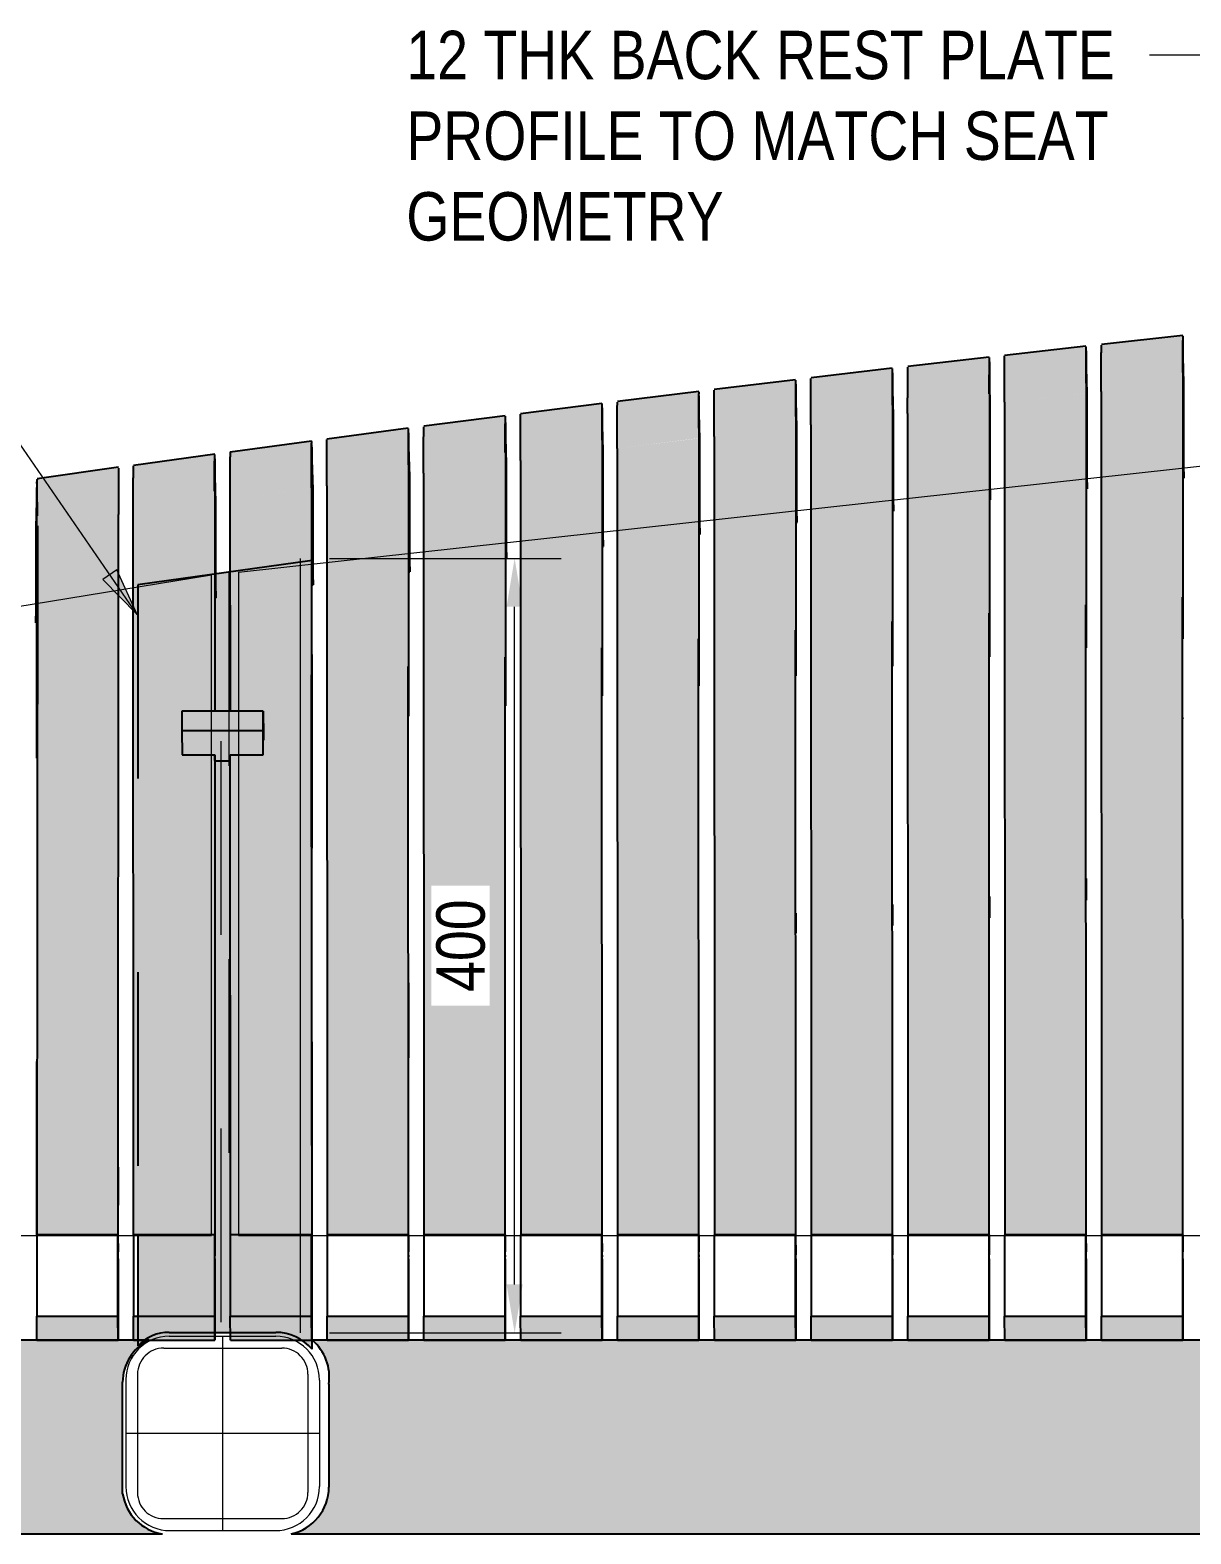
# Model space of a CAD drawing. Header units: metres. Extents: x 313 to 328, y 3 to 1212.
# Drawn here: x 322.411 to 323.011, y 22.2 to 22.976 of the extents above; entities that cross this region are included whole.
import ezdxf

# ---------------------------------------------------------------- set-up
doc = ezdxf.new("R2010")
doc.units = ezdxf.units.M
doc.linetypes.add('JacobsCenter', pattern=[0.015, 0.009, -0.0015, 0.003, -0.0015])
doc.linetypes.add('JacobsDash', pattern=[0.0045, 0.003, -0.0015])
doc.layers.get('Defpoints').update_dxf_attribs({"color": 41})
for name, color, linetype, lineweight in [('A-ANNO-DIMS', 7, 'Continuous', 9), ('A-DETL', 7, 'Continuous', 13), ('A-DETL-GENF', 7, 'Continuous', 9), ('A-GENM', 7, 'Continuous', 35), ('G-ANNO-TEXT', 7, 'Continuous', 9)]:
    doc.layers.add(name, color=color, linetype=linetype, lineweight=lineweight)
doc.styles.add('Arial Narrow_1', font='ARIALN.TTF', dxfattribs={"height": 0.025})
doc.dimstyles.new('Dimension_Standard_O__mm_', dxfattribs={"dimscale": 0.3048, "dimtxt": 0.025586, "dimasz": 0.082021, "dimexe": 0.07874, "dimexo": 0.049213, "dimgap": 0.049213, "dimtad": 1, "dimdec": 0, "dimlfac": 1000, "dimzin": 0, "dimdsep": 46, "dimtxsty": 'Arial Narrow_1', "dimsah": 1, "dimcen": 0.09, "dimaunit": 1, "dimadec": 4, "dimazin": 0, "dimtfac": 1, "dimtdec": 4, "dimtix": 1, "dimtmove": 0, "dimatfit": 3, "dimfxl": 1, "dimtvp": 1, "dimtfill": 1, "dimtolj": 1, "dimtzin": 0, "dimlwd": 18, "dimlwe": 18, "dimarcsym": 2})

# ---------------------------------------------------------------- blocks, each defined once
blk = doc.blocks.new('BR08_SEATING_NORTH 3 - BR08_SEATING_NORTH 3-5676583-DRG-2873241 - ELEVATION SEATING SUPPORT ARRANGEMENT')
at = {"layer": 'A-GENM', "lineweight": 25, "true_color": 0xebe8e4}
for points in [[(314.43714, 22.78397), (314.47914, 22.78868), (314.47918, 22.8131), (314.43723, 22.80839), (314.43719, 22.80631), (314.43714, 22.78595)], [(314.4793, 22.34152), (314.47922, 22.81299), (314.47919, 22.81144), (314.47914, 22.7939), (314.4792, 22.6216), (314.4793, 22.34516)], [(314.48714, 22.78957), (314.52914, 22.79416), (314.52918, 22.81859), (314.48723, 22.81399), (314.48719, 22.8118), (314.48714, 22.79106)], [(314.5293, 22.34152), (314.52922, 22.8184), (314.5292, 22.81692), (314.52915, 22.79698), (314.52918, 22.69271), (314.5293, 22.34516)], [(314.52976, 22.74482), (314.5297, 22.79698), (314.52934, 22.81421), (314.52939, 22.76222)], [(314.38713, 22.77822), (314.42913, 22.78305), (314.42917, 22.80747), (314.38723, 22.80264), (314.38718, 22.80069), (314.38713, 22.78041)], [(314.4293, 22.34152), (314.42922, 22.80737), (314.42919, 22.80581), (314.42913, 22.78816), (314.42919, 22.6232), (314.4293, 22.34359)], [(314.47978, 22.73928), (314.47978, 22.78853), (314.47934, 22.80871), (314.47934, 22.75949)], [(314.33712, 22.77234), (314.37913, 22.77728), (314.37916, 22.8017), (314.33722, 22.79675), (314.33718, 22.79492), (314.33712, 22.77667), (314.33712, 22.77457)], [(314.3793, 22.34152), (314.3792, 22.8013), (314.37913, 22.78997), (314.37914, 22.74327), (314.3793, 22.34358)], [(314.37981, 22.72778), (314.37981, 22.77703), (314.37934, 22.79698), (314.37934, 22.74809)], [(314.42979, 22.7336), (314.42979, 22.78285), (314.42934, 22.80307), (314.42934, 22.75386)], [(314.23711, 22.76015), (314.27911, 22.76543), (314.27915, 22.78974), (314.23721, 22.78455), (314.23717, 22.78291), (314.23711, 22.76543), (314.23711, 22.76222)], [(314.28712, 22.76631), (314.32912, 22.77138), (314.32916, 22.79579), (314.28722, 22.79072), (314.28717, 22.78902), (314.28712, 22.77159), (314.28712, 22.76858)], [(314.3293, 22.34152), (314.3292, 22.79539), (314.32913, 22.78536), (314.32913, 22.73723), (314.3293, 22.34358)], [(314.32982, 22.72181), (314.32982, 22.77106), (314.32934, 22.79137), (314.32934, 22.74217)], [(314.52929, 22.35109), (314.52914, 22.79416), (314.48714, 22.78957), (314.48729, 22.35399), (314.52922, 22.35399), (314.52928, 22.35109)], [(314.1871, 22.75384), (314.2291, 22.75914), (314.22914, 22.78354), (314.18721, 22.77824), (314.18716, 22.7766), (314.1871, 22.75912), (314.1871, 22.75384)], [(314.2293, 22.34152), (314.22921, 22.7835), (314.22916, 22.7819), (314.2291, 22.76378), (314.22916, 22.62899), (314.2293, 22.34356)], [(314.27984, 22.71569), (314.27984, 22.76494), (314.27934, 22.78531), (314.27934, 22.73612), (314.27984, 22.71572)], [(314.42929, 22.35113), (314.42913, 22.78305), (314.38713, 22.77822), (314.38729, 22.35399), (314.42922, 22.35399), (314.42928, 22.35113)], [(314.47929, 22.35111), (314.47914, 22.78867), (314.43714, 22.78397), (314.43729, 22.35399), (314.47922, 22.35399), (314.47928, 22.35111)], [(314.47914, 22.78867), (314.47908, 22.78867), (314.47913, 22.78867)], [(314.13709, 22.74739), (314.17909, 22.75281), (314.17914, 22.77721), (314.1372, 22.77179), (314.13715, 22.77015), (314.13709, 22.75267), (314.13709, 22.74739)], [(314.1793, 22.34152), (314.1792, 22.77718), (314.17916, 22.77556), (314.17909, 22.75733), (314.17916, 22.62366), (314.1793, 22.34355)], [(314.22986, 22.70943), (314.22977, 22.76222), (314.22933, 22.7791), (314.22933, 22.72992)], [(314.37929, 22.35115), (314.37913, 22.77728), (314.33712, 22.77234), (314.33729, 22.35399), (314.37922, 22.35399), (314.37928, 22.35115)], [(314.37913, 22.77728), (314.37906, 22.77728), (314.37911, 22.77728)], [(314.08707, 22.74081), (314.12908, 22.74634), (314.12917, 22.77034), (314.12912, 22.77073), (314.08719, 22.76519), (314.08714, 22.76356), (314.08707, 22.74608), (314.08707, 22.74081)], [(314.17988, 22.70303), (314.17977, 22.75617), (314.17933, 22.77275), (314.17933, 22.72358)], [(314.32929, 22.35118), (314.32912, 22.77138), (314.28712, 22.76631), (314.28729, 22.354), (314.32922, 22.35399), (314.32928, 22.35118)], [(314.037, 22.73409), (314.07901, 22.73974), (314.07909, 22.76249), (314.07909, 22.76412), (314.03716, 22.75846), (314.03709, 22.75683), (314.03701, 22.74385), (314.037, 22.73913)], [(314.0793, 22.34152), (314.07919, 22.76355), (314.07912, 22.76373), (314.07904, 22.75683), (314.07901, 22.73409), (314.0793, 22.34353)], [(314.08008, 22.68976), (314.08007, 22.73901), (314.07933, 22.75963), (314.07933, 22.7105), (314.07997, 22.69271)], [(314.12992, 22.69647), (314.1298, 22.74976), (314.12933, 22.76222), (314.12933, 22.7171), (314.12967, 22.70525)], [(314.22929, 22.35122), (314.2291, 22.75914), (314.1871, 22.75384), (314.18729, 22.354), (314.22922, 22.354), (314.22928, 22.35122)], [(314.27929, 22.3512), (314.27911, 22.76533), (314.23711, 22.76015), (314.23729, 22.354), (314.27922, 22.354), (314.27928, 22.3512)], [(314.52933, 22.74478), (314.52976, 22.74482), (314.52933, 22.76053)], [(313.93756, 22.72012), (313.97955, 22.72607), (313.97946, 22.75046), (313.93746, 22.74453), (313.9375, 22.74289), (313.93756, 22.7254), (313.93756, 22.72263)], [(313.98712, 22.72721), (314.02912, 22.73299), (314.02916, 22.75736), (313.98722, 22.75158), (313.98717, 22.74995), (313.98712, 22.73249), (313.98712, 22.72747)], [(314.02932, 22.62446), (314.02932, 22.62446), (314.02922, 22.75736), (314.02917, 22.75539), (314.02912, 22.73715), (314.0292, 22.62446), (314.02931, 22.62446)], [(314.02981, 22.68293), (314.02977, 22.73409), (314.02933, 22.75286), (314.02933, 22.70368), (314.02959, 22.69271)], [(314.17929, 22.35125), (314.17909, 22.75281), (314.13709, 22.74739), (314.13729, 22.354), (314.17922, 22.354), (314.17928, 22.35125)], [(314.47933, 22.73923), (314.47978, 22.73928), (314.47933, 22.75492)], [(313.93729, 22.354), (313.93748, 22.74413), (313.93742, 22.74333), (313.93733, 22.73601), (313.93729, 22.354)], [(314.12929, 22.35128), (314.12908, 22.74634), (314.08707, 22.74081), (314.08729, 22.354), (314.12922, 22.354), (314.12928, 22.35128)], [(314.37933, 22.72772), (314.37981, 22.72778), (314.37933, 22.74327)], [(314.42933, 22.73355), (314.42979, 22.7336), (314.42933, 22.74916)], [(313.9368, 22.67014), (313.93733, 22.69271), (313.93732, 22.73963), (313.93681, 22.71891), (313.9368, 22.67055)], [(314.07929, 22.35131), (314.07899, 22.73973), (314.037, 22.73409), (314.03708, 22.62446), (314.05422, 22.62446), (314.05429, 22.6019), (314.0371, 22.60189), (314.03729, 22.354), (314.07922, 22.354), (314.07928, 22.35131)], [(314.27933, 22.71563), (314.27984, 22.71569), (314.27933, 22.73626), (314.27933, 22.73105)], [(314.32933, 22.72175), (314.32982, 22.72181), (314.32933, 22.74232), (314.32933, 22.73723)], [(314.02929, 22.35134), (314.02918, 22.60189), (314.01229, 22.60189), (314.01222, 22.62446), (314.02917, 22.62446), (314.02912, 22.73299), (313.98712, 22.72721), (313.98729, 22.354), (314.02922, 22.354), (314.02928, 22.35134)], [(314.02913, 22.70381), (314.02913, 22.70381), (314.02912, 22.72747)], [(314.22933, 22.70936), (314.22986, 22.70943), (314.22933, 22.73005), (314.22933, 22.72473)], [(313.97928, 22.35137), (313.97929, 22.35137), (313.97949, 22.72606), (313.93756, 22.72012), (313.93729, 22.354), (313.97922, 22.354), (313.97923, 22.35137)], [(313.93756, 22.72012), (313.93756, 22.72012), (313.93756, 22.72013)], [(314.17933, 22.70295), (314.17988, 22.70303), (314.17933, 22.72371), (314.17933, 22.70303)], [(314.07903, 22.71056), (314.07903, 22.71056), (314.07902, 22.71623)], [(314.12933, 22.6964), (314.12992, 22.69647), (314.12933, 22.71723), (314.12933, 22.71167)], [(313.9368, 22.67014), (313.93733, 22.67022), (313.93732, 22.69075), (313.93681, 22.67055)], [(314.0293, 22.34152), (314.02919, 22.60167), (314.02918, 22.59992), (314.0293, 22.34502)], [(313.97929, 22.34152), (313.9793, 22.34152), (313.97929, 22.34166)], [(314.07929, 22.34152), (314.0793, 22.34152), (314.07929, 22.34166)], [(314.12929, 22.34152), (314.1293, 22.34152), (314.12929, 22.34166)], [(314.17929, 22.34152), (314.1793, 22.34152), (314.17929, 22.34166)], [(314.47929, 22.34152), (314.4793, 22.34152), (314.47929, 22.34152)], [(313.97929, 22.29959), (313.97922, 22.31193), (313.93722, 22.31193), (313.93729, 22.29959), (313.97922, 22.29959)], [(314.02929, 22.29959), (314.02922, 22.31193), (313.98722, 22.31193), (313.98729, 22.29959), (314.02922, 22.29959)], [(314.07929, 22.29959), (314.07922, 22.31193), (314.03722, 22.31193), (314.03729, 22.29959), (314.07922, 22.29959)], [(314.12922, 22.29959), (314.12929, 22.29959), (314.12922, 22.31193), (314.08722, 22.31193), (314.08729, 22.29959)], [(314.17922, 22.29959), (314.17929, 22.29959), (314.17922, 22.31193), (314.13722, 22.31193), (314.13729, 22.29959)], [(314.22929, 22.29959), (314.22922, 22.31193), (314.18722, 22.31193), (314.18729, 22.29959), (314.22922, 22.29959)], [(314.27929, 22.29959), (314.27922, 22.31192), (314.23722, 22.31192), (314.23729, 22.29959), (314.27922, 22.29959)], [(314.32922, 22.29959), (314.32929, 22.29959), (314.32922, 22.31192), (314.28722, 22.31192), (314.28729, 22.29959)], [(314.37929, 22.29959), (314.37922, 22.31192), (314.33722, 22.31192), (314.33729, 22.29959), (314.37922, 22.29959)], [(314.42922, 22.29959), (314.42929, 22.29959), (314.42922, 22.31192), (314.38722, 22.31192), (314.38729, 22.29959)], [(314.47922, 22.29959), (314.47929, 22.29959), (314.47922, 22.31192), (314.43722, 22.31192), (314.43729, 22.29959)], [(314.52929, 22.29959), (314.52922, 22.31192), (314.48722, 22.31192), (314.48729, 22.29959), (314.52922, 22.29959)]]:
    blk.add_hatch(color=254, dxfattribs=at).paths.add_polyline_path(points)
h = blk.add_hatch(color=254, dxfattribs=at)
h.paths.add_polyline_path([(314.2793, 22.34152), (314.27919, 22.78934), (314.27912, 22.77931), (314.27912, 22.73105), (314.2793, 22.34357)])
h.paths.add_polyline_path([(314.27926, 22.69271), (314.27926, 22.69271), (314.27926, 22.71418)])
h = blk.add_hatch(color=254, dxfattribs=at)
h.paths.add_polyline_path([(314.1293, 22.34152), (314.12919, 22.77072), (314.12914, 22.76909), (314.12908, 22.75162), (314.12913, 22.64757), (314.1293, 22.34354)])
h.paths.add_polyline_path([(314.1293, 22.34516), (314.1293, 22.34516), (314.1293, 22.3464)])
h = blk.add_hatch(color=254, dxfattribs=at)
h.paths.add_polyline_path([(314.02914, 22.68284), (314.02914, 22.68284), (314.02914, 22.69271)])
h.paths.add_polyline_path([(314.02933, 22.68286), (314.02981, 22.68293), (314.02933, 22.70384), (314.02933, 22.69271)])
h = blk.add_hatch(color=254, dxfattribs=at)
h.paths.add_polyline_path([(314.07904, 22.68962), (314.07904, 22.68962), (314.07904, 22.69228)])
h.paths.add_polyline_path([(314.07933, 22.68966), (314.08008, 22.68976), (314.07933, 22.7106), (314.07933, 22.69271)])
at = {"layer": 'A-GENM', "lineweight": 25, "true_color": 0xf3f3f3}
blk.add_hatch(color=7, dxfattribs=at).paths.add_polyline_path([(314.02932, 22.59875), (314.0371, 22.59875), (314.0371, 22.60189), (314.05429, 22.6019), (314.05422, 22.61444), (314.01222, 22.61444), (314.0123, 22.60189), (314.02918, 22.60189), (314.02932, 22.59875)])
at = {"layer": 'A-GENM', "color": 254, "lineweight": 25, "true_color": 0xd4d4d4}
for p, q in [((314.43721, 22.80839), (314.47922, 22.8131)), ((314.47925, 22.81255), (314.47934, 22.80871)), ((314.48722, 22.81399), (314.52922, 22.81859)), ((314.52926, 22.81804), (314.52934, 22.81421)), ((314.52934, 22.81421), (314.52933, 22.76514)), ((314.52934, 22.81421), (314.52933, 22.66175)), ((314.52976, 22.79407), (314.52934, 22.81421)), ((314.38721, 22.80264), (314.42921, 22.80748)), ((314.42925, 22.80692), (314.42934, 22.80307)), ((314.47934, 22.80871), (314.47933, 22.75964)), ((314.47934, 22.80871), (314.47933, 22.65715)), ((314.47978, 22.78853), (314.47934, 22.80871)), ((314.33721, 22.79675), (314.37921, 22.80171)), ((314.37929, 22.79923), (314.37934, 22.79729)), ((314.37934, 22.7973), (314.37933, 22.74823)), ((314.37934, 22.7973), (314.37933, 22.64761)), ((314.37981, 22.77703), (314.37934, 22.7973)), ((314.42934, 22.80308), (314.42933, 22.75401)), ((314.42934, 22.80308), (314.42933, 22.65243)), ((314.42979, 22.78285), (314.42934, 22.80308)), ((314.2372, 22.78455), (314.2792, 22.78974)), ((314.2872, 22.79072), (314.3292, 22.7958)), ((314.32929, 22.79332), (314.32934, 22.79137)), ((314.32934, 22.79137), (314.32932, 22.64267)), ((314.32934, 22.79137), (314.32933, 22.74232)), ((314.32982, 22.77106), (314.32934, 22.79137)), ((314.48714, 22.78957), (314.48729, 22.35399)), ((314.52976, 22.74482), (314.52976, 22.79407)), ((314.18719, 22.77824), (314.22919, 22.78355)), ((314.27929, 22.78726), (314.27934, 22.78531)), ((314.27934, 22.78531), (314.27932, 22.63761)), ((314.27934, 22.78531), (314.27933, 22.73626)), ((314.27984, 22.76494), (314.27934, 22.78531)), ((314.42979, 22.7336), (314.42979, 22.78285)), ((314.43714, 22.78397), (314.43729, 22.35399)), ((314.47978, 22.73928), (314.47978, 22.78853)), ((314.13718, 22.77179), (314.17919, 22.77722)), ((314.17928, 22.77472), (314.17933, 22.77275)), ((314.22929, 22.78106), (314.22933, 22.7791)), ((314.22933, 22.7791), (314.22932, 22.63245)), ((314.22986, 22.75868), (314.22933, 22.7791)), ((314.22933, 22.7791), (314.22933, 22.73005)), ((314.37981, 22.72778), (314.37981, 22.77703)), ((314.38713, 22.77822), (314.38729, 22.35399)), ((314.08717, 22.76519), (314.12918, 22.77074)), ((314.12928, 22.76823), (314.12933, 22.76626)), ((314.12933, 22.76627), (314.12932, 22.6218)), ((314.12991, 22.74573), (314.12933, 22.76627)), ((314.12933, 22.76627), (314.12933, 22.71723)), ((314.17933, 22.77276), (314.17932, 22.62718)), ((314.17988, 22.75228), (314.17933, 22.77276)), ((314.17933, 22.77276), (314.17933, 22.72371)), ((314.28712, 22.76631), (314.28729, 22.354)), ((314.32982, 22.72181), (314.32982, 22.77106)), ((314.33712, 22.77234), (314.33729, 22.35399)), ((314.03713, 22.75846), (314.07914, 22.76412)), ((314.07924, 22.76222), (314.07933, 22.75963)), ((314.07932, 22.61631), (314.07933, 22.75964)), ((314.08007, 22.73901), (314.07933, 22.75964)), ((314.07933, 22.75964), (314.07933, 22.7106)), ((314.22986, 22.70943), (314.22986, 22.75868)), ((314.23711, 22.76015), (314.23729, 22.354)), ((314.27984, 22.73715), (314.27984, 22.76494)), ((314.47933, 22.75964), (314.47978, 22.73928)), ((314.52933, 22.76514), (314.52976, 22.74482)), ((313.97944, 22.75046), (313.93744, 22.74453)), ((313.9872, 22.75158), (314.0292, 22.75737)), ((314.02929, 22.75484), (314.02933, 22.75286)), ((314.02933, 22.75286), (314.02932, 22.62446)), ((314.02981, 22.73218), (314.02933, 22.75286)), ((314.02933, 22.75286), (314.02933, 22.70384)), ((314.17988, 22.70303), (314.17988, 22.75228)), ((314.1871, 22.75384), (314.18729, 22.354)), ((314.42933, 22.75401), (314.42979, 22.7336)), ((313.93738, 22.74197), (313.93743, 22.74396)), ((314.12992, 22.69647), (314.12991, 22.74573)), ((314.13709, 22.74739), (314.13729, 22.354)), ((314.37933, 22.74823), (314.37981, 22.72778)), ((314.52933, 22.74478), (314.52976, 22.74482)), ((313.93733, 22.74002), (313.93681, 22.71939)), ((313.93733, 22.691), (313.93733, 22.74002)), ((313.93733, 22.69271), (313.93733, 22.74002)), ((314.08008, 22.68976), (314.08007, 22.73901)), ((314.08707, 22.74081), (314.08729, 22.354)), ((314.27933, 22.73626), (314.27984, 22.71569)), ((314.27984, 22.71569), (314.27984, 22.73715)), ((314.32933, 22.74232), (314.32982, 22.72181)), ((314.47933, 22.73923), (314.47978, 22.73928)), ((313.98729, 22.354), (313.98712, 22.72722)), ((314.02981, 22.68293), (314.02981, 22.73218)), ((314.037, 22.73409), (314.03708, 22.62446)), ((314.22933, 22.73005), (314.22986, 22.70943)), ((314.37933, 22.72772), (314.37981, 22.72778)), ((314.42933, 22.73355), (314.42979, 22.7336)), ((313.93681, 22.71939), (313.9368, 22.67014)), ((313.93756, 22.72012), (313.93742, 22.53573)), ((313.97929, 22.35137), (313.97955, 22.72607)), ((314.17933, 22.72371), (314.17988, 22.70303)), ((314.32933, 22.72175), (314.32982, 22.72181)), ((314.12933, 22.71723), (314.12992, 22.69647)), ((314.27933, 22.71563), (314.27984, 22.71569)), ((314.02933, 22.70384), (314.02981, 22.68293)), ((314.07933, 22.7106), (314.08008, 22.68976)), ((314.22933, 22.70936), (314.22986, 22.70943)), ((314.12933, 22.6964), (314.12992, 22.69647)), ((314.17933, 22.70295), (314.17988, 22.70303)), ((313.9368, 22.67014), (313.93733, 22.691)), ((313.93732, 22.60025), (313.93733, 22.691)), ((313.93754, 22.69103), (313.93739, 22.69101)), ((314.07933, 22.68966), (314.0795, 22.68968)), ((314.0795, 22.68968), (314.08008, 22.68976)), ((314.02933, 22.68286), (314.02981, 22.68293)), ((314.52929, 22.3511), (314.52918, 22.68339)), ((314.42929, 22.35114), (314.42917, 22.67507)), ((314.47929, 22.35112), (314.47918, 22.67929)), ((313.9368, 22.67014), (313.93733, 22.67022)), ((314.32929, 22.35118), (314.32916, 22.66633)), ((314.37929, 22.35116), (314.37917, 22.67075)), ((314.22929, 22.35123), (314.22915, 22.65716)), ((314.27929, 22.3512), (314.27915, 22.6618)), ((314.17929, 22.35125), (314.17914, 22.65242)), ((314.07908, 22.64326), (314.0792, 22.46521)), ((314.12929, 22.35128), (314.12913, 22.64757)), ((314.05422, 22.62446), (314.0543, 22.6118)), ((314.52932, 22.62102), (314.52932, 22.62066)), ((314.01222, 22.61444), (314.01229, 22.60189)), ((314.05429, 22.6019), (314.05422, 22.61444)), ((314.0543, 22.6118), (314.0543, 22.60954)), ((314.01229, 22.60189), (314.02918, 22.60189)), ((314.02918, 22.60189), (314.02929, 22.35135)), ((314.02932, 22.59896), (314.02918, 22.60189)), ((314.02932, 22.59875), (314.03306, 22.59875)), ((314.03306, 22.59875), (314.0371, 22.59875)), ((314.0371, 22.60189), (314.05429, 22.6019)), ((314.03728, 22.354), (314.0371, 22.60189)), ((313.93742, 22.53572), (313.93729, 22.354)), ((314.47932, 22.53803), (314.47932, 22.52688)), ((314.42932, 22.52876), (314.42932, 22.51772)), ((314.32932, 22.52018), (314.32932, 22.50981)), ((314.37932, 22.52453), (314.37932, 22.51382)), ((314.07931, 22.44323), (314.07931, 22.48418)), ((314.12931, 22.48418), (314.12931, 22.44548)), ((314.07922, 22.44874), (314.07929, 22.35132)), ((313.9373, 22.354), (313.93731, 22.44354)), ((313.97931, 22.38901), (313.97931, 22.36932)), ((313.97922, 22.354), (313.97927, 22.34516)), ((313.9793, 22.34152), (313.97929, 22.35137)), ((314.02922, 22.354), (314.02927, 22.34516)), ((314.0293, 22.34152), (314.02929, 22.35134)), ((314.07922, 22.354), (314.07927, 22.34516)), ((314.0793, 22.34152), (314.07929, 22.35131)), ((314.12922, 22.354), (314.12927, 22.34516)), ((314.1293, 22.34152), (314.12929, 22.35128)), ((314.17922, 22.354), (314.17927, 22.34516)), ((314.1793, 22.34152), (314.17929, 22.35125)), ((314.22922, 22.354), (314.22927, 22.34516)), ((314.2293, 22.34152), (314.22929, 22.35122)), ((314.27922, 22.354), (314.27927, 22.34516)), ((314.2793, 22.34152), (314.27929, 22.3512)), ((314.32922, 22.35399), (314.32928, 22.34358)), ((314.3293, 22.34152), (314.32929, 22.35118)), ((314.37922, 22.35399), (314.37928, 22.34359)), ((314.3793, 22.34152), (314.37929, 22.35115)), ((314.42922, 22.35399), (314.42928, 22.3436)), ((314.4293, 22.34152), (314.42929, 22.35113)), ((314.47922, 22.35399), (314.47927, 22.34516)), ((314.4793, 22.34152), (314.47929, 22.35111)), ((314.52922, 22.35399), (314.52927, 22.34516)), ((314.5293, 22.34152), (314.52929, 22.35109)), ((313.97929, 22.34152), (313.97929, 22.29959)), ((314.02927, 22.34502), (314.02928, 22.34315)), ((314.02929, 22.34152), (314.02929, 22.29959)), ((314.07928, 22.34353), (314.07929, 22.34247)), ((314.07929, 22.34152), (314.07929, 22.29959)), ((314.12928, 22.34354), (314.12929, 22.34257)), ((314.12929, 22.34152), (314.12929, 22.29959)), ((314.17928, 22.34355), (314.17929, 22.3426)), ((314.17929, 22.34152), (314.17929, 22.29959)), ((314.22928, 22.34356), (314.22929, 22.34262)), ((314.22929, 22.34152), (314.22929, 22.29959)), ((314.27928, 22.34357), (314.27929, 22.34264)), ((314.27929, 22.34152), (314.27929, 22.29959)), ((314.32929, 22.34152), (314.32929, 22.29959)), ((314.37929, 22.34152), (314.37929, 22.29959)), ((314.42929, 22.34152), (314.42929, 22.29959)), ((314.47929, 22.34152), (314.47929, 22.29959)), ((314.52929, 22.34152), (314.52929, 22.29959)), ((313.93729, 22.29959), (313.93722, 22.31193)), ((313.97929, 22.29959), (313.97922, 22.31193)), ((313.98729, 22.29959), (313.98722, 22.31193)), ((314.02929, 22.29959), (314.02922, 22.31193)), ((314.03729, 22.29959), (314.03722, 22.31193)), ((314.07929, 22.29959), (314.07922, 22.31193)), ((314.08729, 22.29959), (314.08722, 22.31193)), ((314.12929, 22.29959), (314.12922, 22.31193)), ((314.13729, 22.29959), (314.13722, 22.31193)), ((314.17929, 22.29959), (314.17922, 22.31193)), ((314.18729, 22.29959), (314.18722, 22.31193)), ((314.22929, 22.29959), (314.22922, 22.31193)), ((314.23729, 22.29959), (314.23722, 22.31193)), ((314.27929, 22.29959), (314.27922, 22.31192)), ((314.28729, 22.29959), (314.28722, 22.31192)), ((314.32929, 22.29959), (314.32922, 22.31192)), ((314.33729, 22.29959), (314.33722, 22.31192)), ((314.37929, 22.29959), (314.37922, 22.31192)), ((314.38729, 22.29959), (314.38722, 22.31192)), ((314.42929, 22.29959), (314.42922, 22.31192)), ((314.43729, 22.29959), (314.43722, 22.31192)), ((314.47929, 22.29959), (314.47922, 22.31192)), ((314.48729, 22.29959), (314.48722, 22.31192)), ((314.52929, 22.29959), (314.52922, 22.31192)), ((313.93729, 22.29959), (313.97929, 22.29959)), ((313.98729, 22.29959), (314.02929, 22.29959)), ((314.03729, 22.29959), (314.07929, 22.29959)), ((314.08729, 22.29959), (314.12929, 22.29959)), ((314.13729, 22.29959), (314.17929, 22.29959)), ((314.18729, 22.29959), (314.22929, 22.29959)), ((314.23729, 22.29959), (314.27929, 22.29959)), ((314.28729, 22.29959), (314.32929, 22.29959)), ((314.33729, 22.29959), (314.37929, 22.29959)), ((314.38729, 22.29959), (314.42929, 22.29959)), ((314.43729, 22.29959), (314.47929, 22.29959)), ((314.48729, 22.29959), (314.52929, 22.29959))]:
    blk.add_line(p, q, dxfattribs=at)
at = {"layer": 'A-GENM', "color": 7, "lineweight": 25, "true_color": 0xefefef}
for p, q in [((314.05422, 22.62446), (314.01222, 22.62446)), ((314.01222, 22.62446), (314.01222, 22.61444)), ((314.05422, 22.61444), (314.05422, 22.62446)), ((314.01222, 22.61444), (314.05422, 22.61444)), ((313.93722, 22.354), (313.93722, 22.31193)), ((313.97922, 22.354), (313.93722, 22.354)), ((313.97922, 22.31193), (313.97922, 22.354)), ((313.98722, 22.354), (313.98722, 22.31193)), ((314.02922, 22.354), (313.98722, 22.354)), ((314.02922, 22.31193), (314.02922, 22.354)), ((314.03722, 22.354), (314.03722, 22.31193)), ((314.07922, 22.354), (314.03722, 22.354)), ((314.07922, 22.31193), (314.07922, 22.354)), ((314.08722, 22.354), (314.08722, 22.31193)), ((314.12922, 22.354), (314.08722, 22.354)), ((314.12922, 22.31193), (314.12922, 22.354)), ((314.13722, 22.354), (314.13722, 22.31193)), ((314.17922, 22.354), (314.13722, 22.354)), ((314.17922, 22.31193), (314.17922, 22.354)), ((314.18722, 22.354), (314.18722, 22.31193)), ((314.22922, 22.354), (314.18722, 22.354)), ((314.22922, 22.31193), (314.22922, 22.354)), ((314.23722, 22.354), (314.23722, 22.31193)), ((314.27922, 22.354), (314.23722, 22.354)), ((314.27922, 22.31192), (314.27922, 22.354)), ((314.28722, 22.354), (314.28722, 22.31192)), ((314.32922, 22.35399), (314.28722, 22.354)), ((314.32922, 22.31192), (314.32922, 22.35399)), ((314.33722, 22.35399), (314.33722, 22.31192)), ((314.37922, 22.35399), (314.33722, 22.35399)), ((314.37922, 22.31192), (314.37922, 22.35399)), ((314.38722, 22.35399), (314.38722, 22.31192)), ((314.42922, 22.35399), (314.38722, 22.35399)), ((314.42922, 22.31192), (314.42922, 22.35399)), ((314.43722, 22.35399), (314.43722, 22.31192)), ((314.47922, 22.35399), (314.43722, 22.35399)), ((314.47922, 22.31192), (314.47922, 22.35399)), ((314.48722, 22.35399), (314.48722, 22.31192)), ((314.52922, 22.35399), (314.48722, 22.35399)), ((314.52922, 22.31192), (314.52922, 22.35399)), ((313.93722, 22.31193), (313.97922, 22.31193)), ((313.98722, 22.31193), (314.02922, 22.31193)), ((314.03722, 22.31193), (314.07922, 22.31193)), ((314.08722, 22.31193), (314.12922, 22.31193)), ((314.13722, 22.31193), (314.17922, 22.31193)), ((314.18722, 22.31193), (314.22922, 22.31193)), ((314.23722, 22.31193), (314.27922, 22.31192)), ((314.28722, 22.31192), (314.32922, 22.31192)), ((314.33722, 22.31192), (314.37922, 22.31192)), ((314.38722, 22.31192), (314.42922, 22.31192)), ((314.43722, 22.31192), (314.47922, 22.31192)), ((314.48722, 22.31192), (314.52922, 22.31192))]:
    blk.add_line(p, q, dxfattribs=at)
at = {"layer": 'A-GENM', "color": 254, "lineweight": 25, "true_color": 0xd4d4d4}
for points, knots in [([(314.47921, 22.81266), (314.47921, 22.8126), (314.4792, 22.8123), (314.4792, 22.81186), (314.47919, 22.81145)], [0.2222222, 0.2222222, 0.2222222, 0.2222222, 0.25, 0.3333333, 0.3333333, 0.3333333, 0.3333333]), ([(314.48719, 22.81233), (314.4872, 22.81275), (314.48721, 22.81319), (314.48721, 22.81349), (314.48721, 22.81355)], [0.6666667, 0.6666667, 0.6666667, 0.6666667, 0.75, 0.7777778, 0.7777778, 0.7777778, 0.7777778]), ([(314.52921, 22.81815), (314.52921, 22.81808), (314.52921, 22.81778), (314.5292, 22.81735), (314.5292, 22.81693)], [0.2222222, 0.2222222, 0.2222222, 0.2222222, 0.25, 0.3333333, 0.3333333, 0.3333333, 0.3333333]), ([(314.42921, 22.80704), (314.4292, 22.80697), (314.4292, 22.80667), (314.42919, 22.80624), (314.42919, 22.80582)], [0.2222222, 0.2222222, 0.2222222, 0.2222222, 0.25, 0.3333333, 0.3333333, 0.3333333, 0.3333333]), ([(314.43719, 22.80673), (314.43719, 22.80715), (314.4372, 22.80758), (314.43721, 22.80788), (314.43721, 22.80795)], [0.6666667, 0.6666667, 0.6666667, 0.6666667, 0.75, 0.7777778, 0.7777778, 0.7777778, 0.7777778]), ([(314.52916, 22.80817), (314.52915, 22.80722), (314.52915, 22.80522), (314.52915, 22.80225), (314.52915, 22.80024), (314.52915, 22.79941)], [0.6666667, 0.6666667, 0.6666667, 0.6666667, 0.75, 0.8333333, 0.8888889, 0.8888889, 0.8888889, 0.8888889]), ([(314.3792, 22.80127), (314.3792, 22.8012), (314.37919, 22.8009), (314.37919, 22.80047), (314.37918, 22.80005)], [0.2222222, 0.2222222, 0.2222222, 0.2222222, 0.25, 0.3333333, 0.3333333, 0.3333333, 0.3333333]), ([(314.38719, 22.80099), (314.38719, 22.8014), (314.3872, 22.80184), (314.3872, 22.80214), (314.3872, 22.8022)], [0.6666667, 0.6666667, 0.6666667, 0.6666667, 0.75, 0.7777778, 0.7777778, 0.7777778, 0.7777778]), ([(314.42914, 22.79706), (314.42914, 22.79611), (314.42914, 22.79411), (314.42913, 22.79114), (314.42913, 22.78913), (314.42913, 22.7883)], [0.6666667, 0.6666667, 0.6666667, 0.6666667, 0.75, 0.8333333, 0.8888889, 0.8888889, 0.8888889, 0.8888889]), ([(314.43714, 22.78397), (314.43714, 22.78674), (314.43714, 22.79057), (314.43714, 22.79503), (314.43715, 22.79702), (314.43715, 22.79798)], [0, 0, 0, 0, 0.1666667, 0.25, 0.3333333, 0.3333333, 0.3333333, 0.3333333]), ([(314.47915, 22.80269), (314.47915, 22.80173), (314.47914, 22.79974), (314.47914, 22.79676), (314.47914, 22.79476), (314.47914, 22.79393)], [0.6666667, 0.6666667, 0.6666667, 0.6666667, 0.75, 0.8333333, 0.8888889, 0.8888889, 0.8888889, 0.8888889]), ([(314.48714, 22.78957), (314.48714, 22.79234), (314.48714, 22.79617), (314.48715, 22.80063), (314.48715, 22.80262), (314.48715, 22.80358)], [0, 0, 0, 0, 0.1666667, 0.25, 0.3333333, 0.3333333, 0.3333333, 0.3333333]), ([(314.27919, 22.78931), (314.27919, 22.78924), (314.27918, 22.78895), (314.27917, 22.78851), (314.27917, 22.7881)], [0.2222222, 0.2222222, 0.2222222, 0.2222222, 0.25, 0.3333333, 0.3333333, 0.3333333, 0.3333333]), ([(314.28717, 22.78908), (314.28718, 22.78949), (314.28719, 22.78992), (314.28719, 22.79022), (314.28719, 22.79029)], [0.6666667, 0.6666667, 0.6666667, 0.6666667, 0.75, 0.7777778, 0.7777778, 0.7777778, 0.7777778]), ([(314.3292, 22.79536), (314.32919, 22.79529), (314.32919, 22.795), (314.32918, 22.79456), (314.32918, 22.79415)], [0.2222222, 0.2222222, 0.2222222, 0.2222222, 0.25, 0.3333333, 0.3333333, 0.3333333, 0.3333333]), ([(314.33718, 22.7951), (314.33718, 22.79552), (314.33719, 22.79595), (314.3372, 22.79625), (314.3372, 22.79632)], [0.6666667, 0.6666667, 0.6666667, 0.6666667, 0.75, 0.7777778, 0.7777778, 0.7777778, 0.7777778]), ([(314.37914, 22.7913), (314.37913, 22.79034), (314.37913, 22.78835), (314.37913, 22.78537), (314.37913, 22.78337), (314.37913, 22.78254)], [0.6666667, 0.6666667, 0.6666667, 0.6666667, 0.75, 0.8333333, 0.8888889, 0.8888889, 0.8888889, 0.8888889]), ([(314.38713, 22.77822), (314.38713, 22.781), (314.38713, 22.78483), (314.38714, 22.78928), (314.38714, 22.79128), (314.38714, 22.79224)], [0, 0, 0, 0, 0.1666667, 0.25, 0.3333333, 0.3333333, 0.3333333, 0.3333333]), ([(314.22918, 22.78312), (314.22918, 22.78305), (314.22918, 22.78276), (314.22917, 22.78232), (314.22916, 22.78191)], [0.2222222, 0.2222222, 0.2222222, 0.2222222, 0.25, 0.3333333, 0.3333333, 0.3333333, 0.3333333]), ([(314.23717, 22.78291), (314.23717, 22.78332), (314.23718, 22.78376), (314.23719, 22.78405), (314.23719, 22.78412)], [0.6666667, 0.6666667, 0.6666667, 0.6666667, 0.75, 0.7777778, 0.7777778, 0.7777778, 0.7777778]), ([(314.32913, 22.78539), (314.32913, 22.78443), (314.32912, 22.78244), (314.32912, 22.77947), (314.32912, 22.77746), (314.32912, 22.77663)], [0.6666667, 0.6666667, 0.6666667, 0.6666667, 0.75, 0.8333333, 0.8888889, 0.8888889, 0.8888889, 0.8888889]), ([(314.33712, 22.77234), (314.33712, 22.77511), (314.33712, 22.77894), (314.33713, 22.7834), (314.33713, 22.7854), (314.33713, 22.78635)], [0, 0, 0, 0, 0.1666667, 0.25, 0.3333333, 0.3333333, 0.3333333, 0.3333333]), ([(314.17918, 22.77678), (314.17918, 22.77672), (314.17917, 22.77642), (314.17916, 22.77599), (314.17916, 22.77557)], [0.2222222, 0.2222222, 0.2222222, 0.2222222, 0.25, 0.3333333, 0.3333333, 0.3333333, 0.3333333]), ([(314.18716, 22.7766), (314.18717, 22.77701), (314.18717, 22.77745), (314.18718, 22.77774), (314.18718, 22.77781)], [0.6666667, 0.6666667, 0.6666667, 0.6666667, 0.75, 0.7777778, 0.7777778, 0.7777778, 0.7777778]), ([(314.23711, 22.76015), (314.23711, 22.76292), (314.23711, 22.76675), (314.23711, 22.77121), (314.23712, 22.7732), (314.23712, 22.77416)], [0, 0, 0, 0, 0.1666667, 0.25, 0.3333333, 0.3333333, 0.3333333, 0.3333333]), ([(314.27912, 22.77934), (314.27912, 22.77839), (314.27912, 22.77639), (314.27911, 22.77342), (314.27911, 22.77141), (314.27911, 22.77058)], [0.6666667, 0.6666667, 0.6666667, 0.6666667, 0.75, 0.8333333, 0.8888889, 0.8888889, 0.8888889, 0.8888889]), ([(314.28712, 22.76631), (314.28711, 22.76909), (314.28712, 22.77292), (314.28712, 22.77737), (314.28712, 22.77937), (314.28713, 22.78033)], [0, 0, 0, 0, 0.1666667, 0.25, 0.3333333, 0.3333333, 0.3333333, 0.3333333]), ([(314.12917, 22.77031), (314.12917, 22.77024), (314.12916, 22.76995), (314.12915, 22.76952), (314.12914, 22.7691)], [0.2222222, 0.2222222, 0.2222222, 0.2222222, 0.25, 0.3333333, 0.3333333, 0.3333333, 0.3333333]), ([(314.13715, 22.77015), (314.13716, 22.77056), (314.13717, 22.771), (314.13717, 22.77129), (314.13718, 22.77136)], [0.6666667, 0.6666667, 0.6666667, 0.6666667, 0.75, 0.7777778, 0.7777778, 0.7777778, 0.7777778]), ([(314.17911, 22.76682), (314.1791, 22.76587), (314.1791, 22.76387), (314.17909, 22.7609), (314.17909, 22.75889), (314.17909, 22.75807)], [0.6666667, 0.6666667, 0.6666667, 0.6666667, 0.75, 0.8333333, 0.8888889, 0.8888889, 0.8888889, 0.8888889]), ([(314.1871, 22.75384), (314.1871, 22.75661), (314.1871, 22.76044), (314.1871, 22.7649), (314.18711, 22.7669), (314.18711, 22.76785)], [0, 0, 0, 0, 0.1666667, 0.25, 0.3333333, 0.3333333, 0.3333333, 0.3333333]), ([(314.22911, 22.77315), (314.22911, 22.7722), (314.22911, 22.7702), (314.2291, 22.76723), (314.2291, 22.76522), (314.2291, 22.76439)], [0.6666667, 0.6666667, 0.6666667, 0.6666667, 0.75, 0.8333333, 0.8888889, 0.8888889, 0.8888889, 0.8888889]), ([(314.03714, 22.75845), (314.03712, 22.75852), (314.03709, 22.75716), (314.03698, 22.74901), (314.03706, 22.73925), (314.037, 22.73409)], [0.1111111, 0.1111111, 0.1111111, 0.1111111, 0.3333333, 0.6666667, 1, 1, 1, 1]), ([(314.07912, 22.7637), (314.07912, 22.76363), (314.07911, 22.76334), (314.0791, 22.76291), (314.07909, 22.76249)], [0.2222222, 0.2222222, 0.2222222, 0.2222222, 0.25, 0.3333333, 0.3333333, 0.3333333, 0.3333333]), ([(314.08714, 22.76356), (314.08715, 22.76397), (314.08716, 22.7644), (314.08716, 22.7647), (314.08717, 22.76476)], [0.6666667, 0.6666667, 0.6666667, 0.6666667, 0.75, 0.7777778, 0.7777778, 0.7777778, 0.7777778]), ([(314.12909, 22.76035), (314.12909, 22.7594), (314.12908, 22.7574), (314.12908, 22.75443), (314.12908, 22.75242), (314.12908, 22.7516)], [0.6666667, 0.6666667, 0.6666667, 0.6666667, 0.75, 0.8333333, 0.8888889, 0.8888889, 0.8888889, 0.8888889]), ([(314.13709, 22.74739), (314.13709, 22.75017), (314.13709, 22.754), (314.1371, 22.75845), (314.1371, 22.76045), (314.1371, 22.7614)], [0, 0, 0, 0, 0.1666667, 0.25, 0.3333333, 0.3333333, 0.3333333, 0.3333333]), ([(313.98717, 22.74995), (313.98718, 22.75037), (313.98719, 22.7508), (313.98719, 22.75109), (313.98719, 22.75116)], [0.6666667, 0.6666667, 0.6666667, 0.6666667, 0.75, 0.7777778, 0.7777778, 0.7777778, 0.7777778]), ([(314.02915, 22.73803), (314.02916, 22.7413), (314.02911, 22.74893), (314.02917, 22.75505), (314.02919, 22.75673), (314.02919, 22.757)], [0.1111111, 0.1111111, 0.1111111, 0.1111111, 0.3333333, 0.6666667, 0.7777778, 0.7777778, 0.7777778, 0.7777778]), ([(314.07902, 22.75375), (314.07902, 22.75279), (314.07901, 22.7508), (314.07901, 22.74634), (314.07901, 22.74251), (314.07901, 22.73973)], [0.6666667, 0.6666667, 0.6666667, 0.6666667, 0.75, 0.8333333, 1, 1, 1, 1]), ([(314.08707, 22.74081), (314.08707, 22.74358), (314.08707, 22.74741), (314.08708, 22.75187), (314.08708, 22.75386), (314.08709, 22.75482)], [0, 0, 0, 0, 0.1666667, 0.25, 0.3333333, 0.3333333, 0.3333333, 0.3333333]), ([(313.93756, 22.72538), (313.93756, 22.7262), (313.93756, 22.72821), (313.93756, 22.73118), (313.93755, 22.73418), (313.93754, 22.73692), (313.93753, 22.73939), (313.93752, 22.74146), (313.9375, 22.74298), (313.93749, 22.74374), (313.93748, 22.74403), (313.93748, 22.7441)], [0.1111111, 0.1111111, 0.1111111, 0.1111111, 0.1666667, 0.25, 0.3333333, 0.4166667, 0.5, 0.5833333, 0.6666667, 0.75, 0.7777778, 0.7777778, 0.7777778, 0.7777778]), ([(313.97948, 22.75003), (313.97948, 22.74997), (313.97949, 22.74968), (313.9795, 22.74892), (313.97952, 22.7474), (313.97953, 22.74533), (313.97954, 22.74287), (313.97955, 22.74013), (313.97955, 22.73713), (313.97956, 22.73267), (313.97956, 22.72884), (313.97955, 22.72607)], [0.2222222, 0.2222222, 0.2222222, 0.2222222, 0.25, 0.3333333, 0.4166667, 0.5, 0.5833333, 0.6666667, 0.75, 0.8333333, 1, 1, 1, 1]), ([(313.98712, 22.72721), (313.98712, 22.72998), (313.98712, 22.73381), (313.98712, 22.73827), (313.98713, 22.74026), (313.98713, 22.74122)], [0, 0, 0, 0, 0.1666667, 0.25, 0.3333333, 0.3333333, 0.3333333, 0.3333333])]:
    blk.add_open_spline(points, degree=3, knots=knots, dxfattribs=at)
for points in [[(314.47925, 22.81255), (314.47925, 22.81263), (314.47925, 22.8127), (314.47925, 22.81276)], [(314.48715, 22.80358), (314.48716, 22.80454), (314.48716, 22.80636), (314.48717, 22.80883), (314.48718, 22.8109), (314.48719, 22.81192), (314.48719, 22.81233)], [(314.5292, 22.81693), (314.52919, 22.81651), (314.52918, 22.81549), (314.52917, 22.81342), (314.52916, 22.81096), (314.52916, 22.80913), (314.52916, 22.80817)], [(314.52926, 22.81804), (314.52925, 22.81812), (314.52925, 22.81818), (314.52925, 22.81824)], [(314.42919, 22.80582), (314.42918, 22.8054), (314.42917, 22.80438), (314.42916, 22.80232), (314.42915, 22.79985), (314.42915, 22.79802), (314.42914, 22.79706)], [(314.42925, 22.80692), (314.42925, 22.807), (314.42925, 22.80707), (314.42924, 22.80713)], [(314.43715, 22.79798), (314.43715, 22.79893), (314.43716, 22.80076), (314.43717, 22.80323), (314.43718, 22.80529), (314.43719, 22.80631), (314.43719, 22.80673)], [(314.47919, 22.81145), (314.47919, 22.81103), (314.47918, 22.81001), (314.47917, 22.80794), (314.47916, 22.80547), (314.47915, 22.80364), (314.47915, 22.80269)], [(314.37918, 22.80005), (314.37918, 22.79964), (314.37917, 22.79862), (314.37916, 22.79655), (314.37914, 22.79408), (314.37914, 22.79225), (314.37914, 22.7913)], [(314.37925, 22.80115), (314.37924, 22.80123), (314.37924, 22.8013), (314.37924, 22.80136)], [(314.38714, 22.79224), (314.38714, 22.79319), (314.38715, 22.79502), (314.38716, 22.79749), (314.38717, 22.79955), (314.38718, 22.80057), (314.38719, 22.80099)], [(314.27924, 22.78918), (314.27924, 22.78927), (314.27923, 22.78934), (314.27923, 22.78941)], [(314.28713, 22.78033), (314.28713, 22.78128), (314.28714, 22.78311), (314.28715, 22.78558), (314.28716, 22.78764), (314.28717, 22.78866), (314.28717, 22.78908)], [(314.32918, 22.79415), (314.32917, 22.79373), (314.32916, 22.79271), (314.32915, 22.79064), (314.32914, 22.78817), (314.32913, 22.78635), (314.32913, 22.78539)], [(314.32924, 22.79524), (314.32924, 22.79532), (314.32924, 22.79539), (314.32924, 22.79546)], [(314.33713, 22.78635), (314.33714, 22.78731), (314.33714, 22.78913), (314.33715, 22.7916), (314.33717, 22.79367), (314.33717, 22.79468), (314.33718, 22.7951)], [(314.22916, 22.78191), (314.22916, 22.78149), (314.22915, 22.78047), (314.22913, 22.77841), (314.22912, 22.77594), (314.22912, 22.77411), (314.22911, 22.77315)], [(314.22924, 22.78299), (314.22923, 22.78307), (314.22923, 22.78315), (314.22923, 22.78322)], [(314.23712, 22.77416), (314.23712, 22.77512), (314.23713, 22.77694), (314.23714, 22.77941), (314.23715, 22.78147), (314.23716, 22.78249), (314.23717, 22.78291)], [(314.27917, 22.7881), (314.27916, 22.78768), (314.27915, 22.78666), (314.27914, 22.78459), (314.27913, 22.78213), (314.27912, 22.7803), (314.27912, 22.77934)], [(314.17916, 22.77557), (314.17915, 22.77516), (314.17914, 22.77414), (314.17913, 22.77208), (314.17911, 22.76961), (314.17911, 22.76778), (314.17911, 22.76682)], [(314.17923, 22.77665), (314.17923, 22.77674), (314.17923, 22.77682), (314.17922, 22.77688)], [(314.18711, 22.76785), (314.18711, 22.76881), (314.18712, 22.77063), (314.18713, 22.7731), (314.18715, 22.77516), (314.18716, 22.77618), (314.18716, 22.7766)], [(314.12914, 22.7691), (314.12914, 22.76869), (314.12913, 22.76767), (314.12911, 22.7656), (314.1291, 22.76314), (314.12909, 22.76131), (314.12909, 22.76035)], [(314.12923, 22.77017), (314.12922, 22.77026), (314.12922, 22.77034), (314.12922, 22.77041)], [(314.1371, 22.7614), (314.13711, 22.76236), (314.13711, 22.76419), (314.13712, 22.76665), (314.13714, 22.76872), (314.13715, 22.76973), (314.13715, 22.77015)], [(314.07909, 22.76249), (314.07908, 22.76207), (314.07907, 22.76106), (314.07905, 22.759), (314.07904, 22.75653), (314.07903, 22.7547), (314.07902, 22.75375)], [(314.07919, 22.76355), (314.07918, 22.76386), (314.07917, 22.76403), (314.07916, 22.76405)], [(314.08709, 22.75482), (314.08709, 22.75577), (314.0871, 22.7576), (314.08711, 22.76006), (314.08713, 22.76213), (314.08714, 22.76314), (314.08714, 22.76356)], [(313.93744, 22.7442), (313.93744, 22.74413), (313.93743, 22.74405), (313.93743, 22.74395)], [(313.98713, 22.74122), (313.98713, 22.74217), (313.98714, 22.744), (313.98715, 22.74646), (313.98716, 22.74852), (313.98717, 22.74954), (313.98717, 22.74995)]]:
    blk.add_open_spline(points, degree=3, dxfattribs=at)
blk = doc.blocks.new('T2DPAA-T2D-C3S-DU-M3D-100304_rvt-2-DRG-2873241 - ELEVATION SEATING SUPPORT ARRANGEMENT')
at = {"layer": 'A-GENM', "color": 254, "lineweight": 25, "true_color": 0xd4d4d4}
blk.add_blockref('BR08_SEATING_NORTH 3 - BR08_SEATING_NORTH 3-5676583-DRG-2873241 - ELEVATION SEATING SUPPORT ARRANGEMENT', (0, 0), dxfattribs=at)
blk = doc.blocks.new('DIMBLOCK21-DRG-2873241 - ELEVATION SEATING SUPPORT ARRANGEMENT')
at = {"layer": 'A-ANNO-DIMS', "color": 0, "lineweight": 18, "transparency": 16777216}
for p, q in [((322.56608, 22.70335), (322.68566, 22.70335)), ((322.66166, 22.32835), (322.66166, 22.67835)), ((322.56608, 22.30335), (322.68566, 22.30335))]:
    blk.add_line(p, q, dxfattribs=at)
at = {"layer": 'A-ANNO-DIMS', "color": 0, "transparency": 16777216}
for points in [[(322.6575, 22.67835), (322.66583, 22.67835), (322.66166, 22.70335)], [(322.6575, 22.32835), (322.66583, 22.32835), (322.66166, 22.30335)]]:
    blk.add_solid(points, dxfattribs=at)
at = {"layer": 'Defpoints', "color": 0, "transparency": 16777216}
for p in [(322.55108, 22.70335), (322.66166, 22.70335), (322.55108, 22.30335)]:
    blk.add_point(p, dxfattribs=at)
at = {"layer": 'A-ANNO-DIMS', "color": 0, "lineweight": 18, "transparency": 16777216, "insert": (322.6339, 22.50335), "char_height": 0.025, "width": 0.0570197, "attachment_point": 5, "rotation": 90, "style": 'Arial Narrow_1', "bg_fill": 3, "box_fill_scale": 1.1, "bg_fill_color": 256, "bg_fill_true_color": 13158600, "bg_fill_transparency": 0}
blk.add_mtext('\\A1;400', dxfattribs=at)

msp = doc.modelspace()

# ---------------------------------------------------------------- hatches: boundary and pattern name
at = {"layer": 'A-DETL-GENF', "true_color": 0xffffff}
h = msp.add_hatch(color=7, dxfattribs=at)
h.paths.add_polyline_path([(322.55702, 22.29492), (322.55702, 22.68968), (322.55689, 22.68966), (322.55677, 22.29959), (322.55148, 22.29959), (322.55316, 22.29858), (322.55685, 22.29508)])
h.paths.add_polyline_path([(322.46702, 22.29672), (322.47043, 22.29959), (322.46702, 22.29951)])
h.paths.add_polyline_path([(322.50685, 22.30361), (322.51483, 22.30361), (322.51477, 22.31193), (322.55677, 22.31193), (322.55677, 22.354), (322.51484, 22.354), (322.51466, 22.59875), (322.50688, 22.59875), (322.50685, 22.30361)])
h.paths.add_polyline_path([(322.50677, 22.31193), (322.50677, 22.354), (322.46702, 22.354), (322.46702, 22.31193), (322.49042, 22.31193)])
h.paths.add_polyline_path([(322.53148, 22.61444), (322.53177, 22.61444), (322.53177, 22.62446), (322.51464, 22.62446), (322.51456, 22.69637), (322.50737, 22.69536), (322.50737, 22.68293), (322.50689, 22.68286), (322.50689, 22.62446), (322.48977, 22.62446), (322.48977, 22.61444), (322.51962, 22.61444)])
for points in [[(322.47975, 22.19951), (322.47377, 22.20125), (322.46842, 22.20443), (322.46402, 22.20885), (322.46087, 22.21422), (322.45916, 22.22021), (322.45916, 22.27785), (322.45979, 22.28329), (322.46153, 22.28827), (322.46439, 22.29283), (322.46832, 22.29672), (322.47273, 22.29951), (322.47032, 22.29951), (322.46702, 22.29672), (322.46702, 22.29951), (321.67005, 22.2995), (321.67005, 22.29891), (321.67364, 22.29487), (321.67648, 22.28935), (321.67785, 22.28319), (321.67768, 22.27565), (321.67767, 22.22311), (321.67709, 22.21817), (321.67508, 22.21272), (321.67185, 22.20788), (321.66758, 22.20393), (321.66251, 22.20109), (321.65691, 22.19951), (322.13998, 22.19951)], [(322.54619, 22.19951), (323.57341, 22.19951), (323.56736, 22.20129), (323.56207, 22.20443), (323.55768, 22.20885), (323.55453, 22.21422), (323.55281, 22.22021), (323.55281, 22.27785), (323.55341, 22.28319), (323.55519, 22.28827), (323.55804, 22.29283), (323.56184, 22.29664), (323.56639, 22.29951), (322.5572, 22.29951), (322.56144, 22.29485), (322.56438, 22.28928), (322.56581, 22.28314), (322.56564, 22.27565), (322.56564, 22.22283), (322.56511, 22.21814), (322.56324, 22.21287), (322.56024, 22.20815), (322.55626, 22.20422), (322.55137, 22.20125)]]:
    msp.add_hatch(color=7, dxfattribs=at).paths.add_polyline_path(points)
at = {"layer": 'G-ANNO-TEXT'}
msp.add_hatch(color=256, dxfattribs=at).paths.add_polyline_path([(322.46677, 22.67445), (322.45618, 22.69753), (322.44893, 22.69251)])

# ---------------------------------------------------------------- linework, layer by layer
at = {"layer": 'A-DETL', "lineweight": 18}
for p, q in [((322.51902, 22.69629), (323.61202, 22.81661)), ((322.51902, 22.69629), (322.51902, 22.35367)), ((321.63205, 22.552), (322.50502, 22.69491)), ((322.50502, 22.35367), (322.50502, 22.69491)), ((321.63205, 22.35367), (322.50502, 22.35367)), ((322.51902, 22.35367), (323.60502, 22.35367))]:
    msp.add_line(p, q, dxfattribs=at)
at = {"layer": 'A-DETL', "lineweight": 25}
for p, q in [((322.55702, 22.70234), (322.46702, 22.68969)), ((322.46702, 22.35367), (322.46702, 22.29672)), ((322.55702, 22.29492), (322.55702, 22.35367)), ((322.48329, 22.30361), (322.53825, 22.30361)), ((322.47273, 22.29951), (321.66952, 22.29951)), ((323.56639, 22.29951), (322.5572, 22.29951)), ((322.45916, 22.22021), (322.45916, 22.27785)), ((322.56564, 22.27684), (322.56574, 22.2237)), ((321.65691, 22.19951), (322.47975, 22.19951)), ((322.54619, 22.19951), (323.57341, 22.19951))]:
    msp.add_line(p, q, dxfattribs=at)
at = {"layer": 'A-DETL', "linetype": 'JacobsDash', "lineweight": 18}
for p, q in [((322.51402, 22.69629), (322.51402, 22.30894)), ((322.51002, 22.30894), (322.51002, 22.69573))]:
    msp.add_line(p, q, dxfattribs=at)
at = {"layer": 'A-DETL', "color": 7, "lineweight": 9, "true_color": 0xffffff}
for p, q in [((322.55108, 22.30335), (322.55108, 22.70335)), ((322.51077, 22.30161), (322.51077, 22.2012)), ((322.46087, 22.25158), (322.56087, 22.25158))]:
    msp.add_line(p, q, dxfattribs=at)
at = {"layer": 'A-DETL', "linetype": 'JacobsDash', "lineweight": 25}
for p, q in [((322.55702, 22.35367), (322.55702, 22.70234)), ((322.46702, 22.68969), (322.46702, 22.35367))]:
    msp.add_line(p, q, dxfattribs=at)
at = {"layer": 'A-DETL', "linetype": 'JacobsCenter', "lineweight": 18}
for p, q in [((322.48329, 22.30161), (322.53825, 22.30161)), ((322.48043, 22.29553), (322.54136, 22.29553)), ((322.46087, 22.27918), (322.46087, 22.22398)), ((322.46687, 22.28197), (322.46687, 22.22077)), ((322.55487, 22.28201), (322.55487, 22.22092)), ((322.56087, 22.27899), (322.56087, 22.22395)), ((322.48022, 22.20742), (322.54137, 22.20742)), ((322.48365, 22.2012), (322.53812, 22.2012))]:
    msp.add_line(p, q, dxfattribs=at)
for centre, radius, start, end in [((322.48329, 22.27918), 0.02242, 90, 180), ((322.53825, 22.27899), 0.02262, 0, 90), ((322.48043, 22.28197), 0.01356, 90, 180), ((322.54136, 22.28201), 0.01351, 0, 90), ((322.48365, 22.22398), 0.02278, 180, 270), ((322.53812, 22.22395), 0.02275, 270, 0), ((322.48022, 22.22077), 0.01335, 180, 270), ((322.54137, 22.22092), 0.0135, 270, 0)]:
    msp.add_arc(centre, radius, start, end, dxfattribs=at)
at = {"layer": 'A-DETL', "lineweight": 25}
for centre, radius, start, end in [((322.48329, 22.28094), 0.02267, 90, 135.86577), ((322.53825, 22.27899), 0.02462, 40.31139, 90), ((322.48322, 22.27785), 0.02406, 115.83422, 180), ((322.54122, 22.28065), 0.02471, 351.13756, 49.72716), ((322.54099, 22.2237), 0.02475, 282.13864, 360), ((322.48365, 22.22398), 0.02478, 188.73432, 260.95681)]:
    msp.add_arc(centre, radius, start, end, dxfattribs=at)
at = {"layer": 'G-ANNO-TEXT'}
for p, q in [((322.98973, 22.96335), (322.9897, 22.96335)), ((323.04807, 22.96335), (322.98973, 22.96335)), ((322.46677, 22.67445), (322.35726, 22.83287)), ((322.45618, 22.69753), (322.44893, 22.69251)), ((322.46677, 22.67445), (322.45618, 22.69753)), ((322.44893, 22.69251), (322.46677, 22.67445))]:
    msp.add_line(p, q, dxfattribs=at)

# ---------------------------------------------------------------- block references
at = {"lineweight": 5}
msp.add_blockref('T2DPAA-T2D-C3S-DU-M3D-100304_rvt-2-DRG-2873241 - ELEVATION SEATING SUPPORT ARRANGEMENT', (8.47756, 0), dxfattribs=at)

# ---------------------------------------------------------------- texts
at = {"layer": 'G-ANNO-TEXT', "insert": (322.6057, 22.97585), "char_height": 0.025, "attachment_point": 1, "style": 'Arial Narrow_1', "bg_fill": 3, "box_fill_scale": 1, "bg_fill_color": 256, "bg_fill_transparency": 0}
msp.add_mtext('12 THK BACK REST PLATE ', dxfattribs=at)

# ---------------------------------------------------------------- next in the draw order: texts
at = {"layer": 'G-ANNO-TEXT', "char_height": 0.025, "attachment_point": 1, "style": 'Arial Narrow_1', "bg_fill": 3, "box_fill_scale": 1, "bg_fill_color": 256, "bg_fill_transparency": 0}
for s, insert in [('PROFILE TO MATCH SEAT ', (322.6057, 22.93418)), ('GEOMETRY', (322.6057, 22.89251))]:
    msp.add_mtext(s, dxfattribs=dict(at, insert=insert))

# ---------------------------------------------------------------- next in the draw order: dimensions: what is measured, and where the dimension line sits
at = {"layer": 'A-ANNO-DIMS', "lineweight": 18}
dim = msp.add_linear_dim(base=(322.66166, 22.70335), p1=(322.55108, 22.30335), p2=(322.55108, 22.70335), angle=90, dimstyle='Dimension_Standard_O__mm_', override={"dimpost": '<>', "dimfxl": 0.4}, dxfattribs=at)
dim.commit()
dim.dimension.update_dxf_attribs({"geometry": 'DIMBLOCK21-DRG-2873241 - ELEVATION SEATING SUPPORT ARRANGEMENT', "text_midpoint": (322.6339, 22.50335)})

doc.saveas('drawing.dxf')
